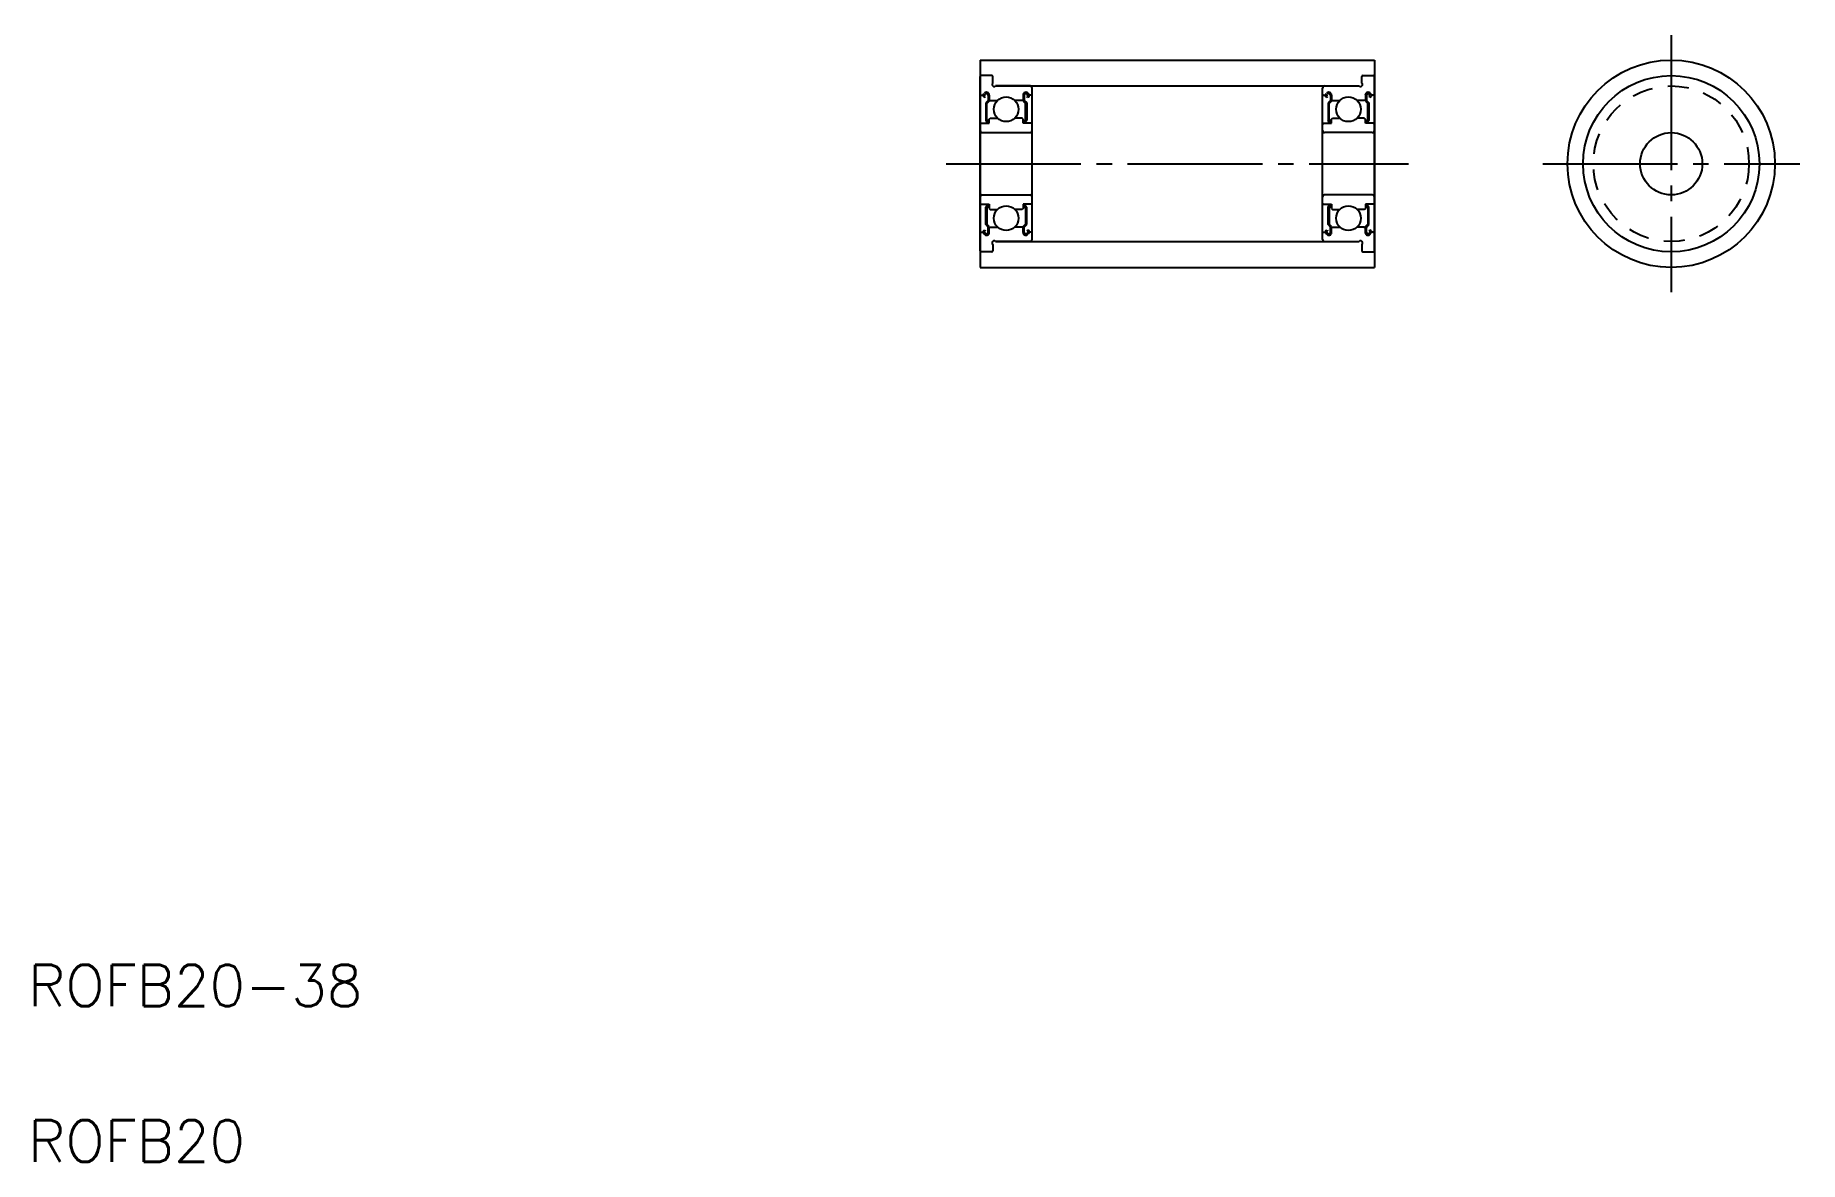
# Model space of a CAD drawing. Extents: x 23 to 193, y 16 to 125.
import ezdxf

# ---------------------------------------------------------------- set-up
doc = ezdxf.new("R2010")
doc.units = 0
doc.linetypes.add('CENTER', pattern=[17.5, 13, -1.5, 1.5, -1.5])
doc.linetypes.add('DASHED', pattern=[3.5, 2, -1.5])
doc.layers.get('0').update_dxf_attribs({"linetype": 'CONTINUOUS'})
doc.layers.add('CENTER', color=1, linetype='CENTER')
doc.styles.get("Standard").update_dxf_attribs({"font": 'txt', "bigfont": 'BIGFONT'})

msp = doc.modelspace()

# ---------------------------------------------------------------- linework, layer by layer
at = {"color": 7, "linetype": 'CONTINUOUS'}
for p, q in [((113.89, 122.51), (151.89, 122.51)), ((113.89, 122.51), (113.89, 102.51)), ((151.89, 122.51), (151.89, 102.51)), ((113.89, 104.11), (113.89, 120.91)), ((114.99, 121.01), (113.99, 121.01)), ((115.09, 120.29), (115.09, 120.91)), ((150.69, 120.29), (150.69, 120.91)), ((150.79, 121.01), (151.79, 121.01)), ((151.89, 104.11), (151.89, 120.91)), ((113.89, 119.21), (113.99, 119.11)), ((113.99, 119.11), (114.18, 119.11)), ((114.18, 119.11), (114.28, 119.27)), ((114.28, 119.05), (114.38, 119.21)), ((114.65, 119.14), (114.65, 118.61)), ((114.76, 119.14), (114.76, 118.56)), ((115.09, 120.01), (115.09, 120.01)), ((115.37, 120.01), (150.41, 120.01)), ((118.69, 120.01), (115.37, 120.01)), ((118.02, 119.14), (118.02, 118.56)), ((118.14, 119.14), (118.14, 118.61)), ((118.5, 119.05), (118.4, 119.21)), ((118.6, 119.11), (118.5, 119.27)), ((118.79, 119.11), (118.6, 119.11)), ((118.89, 119.21), (118.79, 119.11)), ((118.89, 105.21), (118.89, 119.81)), ((146.89, 105.21), (146.89, 119.81)), ((146.89, 119.21), (146.99, 119.11)), ((146.99, 119.11), (147.18, 119.11)), ((147.09, 120.01), (150.41, 120.01)), ((147.18, 119.11), (147.28, 119.27)), ((147.28, 119.05), (147.38, 119.21)), ((147.65, 119.14), (147.65, 118.61)), ((147.76, 119.14), (147.76, 118.56)), ((150.69, 120.01), (150.69, 120.01)), ((151.02, 119.14), (151.02, 118.56)), ((151.14, 119.14), (151.14, 118.61)), ((151.5, 119.05), (151.4, 119.21)), ((151.6, 119.11), (151.5, 119.27)), ((151.79, 119.11), (151.6, 119.11)), ((151.89, 119.21), (151.79, 119.11)), ((114.23, 118.95), (114.33, 118.89)), ((114.38, 118.99), (114.28, 119.05)), ((114.33, 118.89), (114.38, 118.99)), ((114.65, 118.61), (114.42, 118.37)), ((114.42, 118.37), (114.42, 116.69)), ((114.76, 118.56), (114.53, 118.33)), ((114.53, 116.69), (114.53, 118.33)), ((114.76, 118.71), (114.86, 118.61)), ((114.86, 118.61), (115.56, 118.61)), ((117.92, 118.61), (117.23, 118.61)), ((118.02, 118.71), (117.92, 118.61)), ((118.02, 118.56), (118.25, 118.33)), ((118.14, 118.61), (118.37, 118.37)), ((118.25, 116.69), (118.25, 118.33)), ((118.37, 118.37), (118.37, 116.69)), ((118.4, 118.99), (118.5, 119.05)), ((118.46, 118.89), (118.4, 118.99)), ((118.56, 118.95), (118.46, 118.89)), ((147.23, 118.95), (147.33, 118.89)), ((147.38, 118.99), (147.28, 119.05)), ((147.33, 118.89), (147.38, 118.99)), ((147.65, 118.61), (147.42, 118.37)), ((147.42, 118.37), (147.42, 116.69)), ((147.76, 118.56), (147.53, 118.33)), ((147.53, 116.69), (147.53, 118.33)), ((147.76, 118.71), (147.86, 118.61)), ((147.86, 118.61), (148.56, 118.61)), ((150.92, 118.61), (150.23, 118.61)), ((151.02, 118.71), (150.92, 118.61)), ((151.02, 118.56), (151.25, 118.33)), ((151.14, 118.61), (151.37, 118.37)), ((151.25, 116.69), (151.25, 118.33)), ((151.37, 118.37), (151.37, 116.69)), ((151.4, 118.99), (151.5, 119.05)), ((151.46, 118.89), (151.4, 118.99)), ((151.56, 118.95), (151.46, 118.89)), ((113.89, 116.31), (113.99, 116.41)), ((113.99, 116.41), (114.76, 116.41)), ((114.71, 116.69), (114.53, 116.69)), ((114.53, 116.58), (114.71, 116.58)), ((114.71, 116.58), (114.71, 116.69)), ((114.76, 116.81), (114.86, 116.91)), ((114.76, 116.41), (114.76, 116.81)), ((114.86, 116.91), (115.56, 116.91)), ((117.92, 116.91), (117.23, 116.91)), ((118.02, 116.81), (117.92, 116.91)), ((118.02, 116.41), (118.02, 116.81)), ((118.79, 116.41), (118.02, 116.41)), ((118.08, 116.58), (118.08, 116.69)), ((118.08, 116.69), (118.25, 116.69)), ((118.25, 116.58), (118.08, 116.58)), ((118.89, 116.31), (118.79, 116.41)), ((146.89, 116.31), (146.99, 116.41)), ((146.99, 116.41), (147.76, 116.41)), ((147.71, 116.69), (147.53, 116.69)), ((147.53, 116.58), (147.71, 116.58)), ((147.71, 116.58), (147.71, 116.69)), ((147.76, 116.81), (147.86, 116.91)), ((147.76, 116.41), (147.76, 116.81)), ((147.86, 116.91), (148.56, 116.91)), ((150.92, 116.91), (150.23, 116.91)), ((151.02, 116.81), (150.92, 116.91)), ((151.02, 116.41), (151.02, 116.81)), ((151.79, 116.41), (151.02, 116.41)), ((151.08, 116.58), (151.08, 116.69)), ((151.08, 116.69), (151.25, 116.69)), ((151.25, 116.58), (151.08, 116.58)), ((151.89, 116.31), (151.79, 116.41)), ((114.09, 115.51), (118.69, 115.51)), ((151.69, 115.51), (147.09, 115.51)), ((114.09, 109.51), (118.69, 109.51)), ((115.24, 109.51), (115.24, 109.51)), ((116.39, 109.51), (116.39, 109.51)), ((151.69, 109.51), (147.09, 109.51)), ((149.39, 109.51), (149.39, 109.51)), ((150.54, 109.51), (150.54, 109.51)), ((113.89, 108.71), (113.99, 108.61)), ((113.99, 108.61), (114.76, 108.61)), ((114.42, 106.64), (114.42, 108.32)), ((114.53, 108.44), (114.71, 108.44)), ((114.53, 108.32), (114.53, 106.69)), ((114.71, 108.32), (114.53, 108.32)), ((114.71, 108.44), (114.71, 108.32)), ((114.76, 108.61), (114.76, 108.21)), ((114.76, 108.21), (114.86, 108.11)), ((114.86, 108.11), (115.56, 108.11)), ((117.92, 108.11), (117.23, 108.11)), ((118.02, 108.21), (117.92, 108.11)), ((118.02, 108.61), (118.02, 108.21)), ((118.79, 108.61), (118.02, 108.61)), ((118.25, 108.44), (118.08, 108.44)), ((118.08, 108.44), (118.08, 108.32)), ((118.08, 108.32), (118.25, 108.32)), ((118.25, 108.32), (118.25, 106.69)), ((118.37, 106.64), (118.37, 108.32)), ((118.89, 108.71), (118.79, 108.61)), ((146.89, 108.71), (146.99, 108.61)), ((146.99, 108.61), (147.76, 108.61)), ((147.42, 106.64), (147.42, 108.32)), ((147.53, 108.44), (147.71, 108.44)), ((147.71, 108.32), (147.53, 108.32)), ((147.53, 108.32), (147.53, 106.69)), ((147.71, 108.44), (147.71, 108.32)), ((147.76, 108.61), (147.76, 108.21)), ((147.76, 108.21), (147.86, 108.11)), ((147.86, 108.11), (148.56, 108.11)), ((150.92, 108.11), (150.23, 108.11)), ((151.02, 108.21), (150.92, 108.11)), ((151.02, 108.61), (151.02, 108.21)), ((151.79, 108.61), (151.02, 108.61)), ((151.25, 108.44), (151.08, 108.44)), ((151.08, 108.44), (151.08, 108.32)), ((151.08, 108.32), (151.25, 108.32)), ((151.25, 108.32), (151.25, 106.69)), ((151.37, 106.64), (151.37, 108.32)), ((151.89, 108.71), (151.79, 108.61)), ((113.89, 105.81), (113.99, 105.91)), ((113.99, 105.91), (114.18, 105.91)), ((114.18, 105.91), (114.28, 105.74)), ((114.23, 106.07), (114.33, 106.12)), ((114.38, 106.02), (114.28, 105.97)), ((114.28, 105.97), (114.38, 105.8)), ((114.33, 106.12), (114.38, 106.02)), ((114.65, 106.41), (114.42, 106.64)), ((114.76, 106.46), (114.53, 106.69)), ((114.65, 105.88), (114.65, 106.41)), ((114.76, 105.88), (114.76, 106.46)), ((114.76, 106.31), (114.86, 106.41)), ((114.86, 106.41), (115.56, 106.41)), ((117.92, 106.41), (117.23, 106.41)), ((118.02, 106.31), (117.92, 106.41)), ((118.02, 106.46), (118.25, 106.69)), ((118.02, 105.88), (118.02, 106.46)), ((118.14, 106.41), (118.37, 106.64)), ((118.14, 105.88), (118.14, 106.41)), ((118.46, 106.12), (118.4, 106.02)), ((118.4, 106.02), (118.5, 105.97)), ((118.5, 105.97), (118.4, 105.8)), ((118.56, 106.07), (118.46, 106.12)), ((118.6, 105.91), (118.5, 105.74)), ((118.79, 105.91), (118.6, 105.91)), ((118.89, 105.81), (118.79, 105.91)), ((146.89, 105.81), (146.99, 105.91)), ((146.99, 105.91), (147.18, 105.91)), ((147.18, 105.91), (147.28, 105.74)), ((147.23, 106.07), (147.33, 106.12)), ((147.38, 106.02), (147.28, 105.97)), ((147.28, 105.97), (147.38, 105.8)), ((147.33, 106.12), (147.38, 106.02)), ((147.65, 106.41), (147.42, 106.64)), ((147.76, 106.46), (147.53, 106.69)), ((147.65, 105.88), (147.65, 106.41)), ((147.76, 105.88), (147.76, 106.46)), ((147.76, 106.31), (147.86, 106.41)), ((147.86, 106.41), (148.56, 106.41)), ((150.92, 106.41), (150.23, 106.41)), ((151.02, 106.31), (150.92, 106.41)), ((151.02, 106.46), (151.25, 106.69)), ((151.02, 105.88), (151.02, 106.46)), ((151.14, 106.41), (151.37, 106.64)), ((151.14, 105.88), (151.14, 106.41)), ((151.46, 106.12), (151.4, 106.02)), ((151.4, 106.02), (151.5, 105.97)), ((151.5, 105.97), (151.4, 105.8)), ((151.56, 106.07), (151.46, 106.12)), ((151.6, 105.91), (151.5, 105.74)), ((151.79, 105.91), (151.6, 105.91)), ((151.89, 105.81), (151.79, 105.91)), ((114.99, 104.01), (113.99, 104.01)), ((115.09, 105.01), (115.09, 105.01)), ((115.09, 104.72), (115.09, 104.11)), ((115.37, 105.01), (150.41, 105.01)), ((118.69, 105.01), (115.37, 105.01)), ((147.09, 105.01), (150.41, 105.01)), ((150.69, 105.01), (150.69, 105.01)), ((150.69, 104.72), (150.69, 104.11)), ((150.79, 104.01), (151.79, 104.01)), ((113.89, 102.51), (151.89, 102.51))]:
    msp.add_line(p, q, dxfattribs=at)
for centre, radius in [((180.51, 112.51), 10), ((180.51, 112.51), 8.5), ((116.39, 117.76), 1.19), ((149.39, 117.76), 1.19), ((180.51, 112.51), 3), ((116.39, 107.26), 1.19), ((149.39, 107.26), 1.19)]:
    msp.add_circle(centre, radius, dxfattribs=at)
at = {"color": 3, "linetype": 'DASHED'}
msp.add_circle((180.51, 112.51), 7.5, dxfattribs=at)
at = {"color": 7, "linetype": 'CONTINUOUS'}
for centre, radius, start, end in [((113.99, 120.91), 0.1, 90, 180), ((114.99, 120.91), 0.1, 0, 90), ((150.79, 120.91), 0.1, 90, 180), ((151.79, 120.91), 0.1, 0, 90), ((114.28, 119.05), 0.116, 149.3798, 239.9987), ((114.5, 119.14), 0.261, 0, 149.3798), ((114.5, 119.14), 0.145, 0, 149.3798), ((115.23, 120.15), 0.2, 134.9995, 315.0005), ((118.28, 119.14), 0.261, 30.6202, 180), ((118.28, 119.14), 0.145, 30.6202, 180), ((118.5, 119.05), 0.116, 300.0013, 30.6202), ((118.69, 119.81), 0.2, 0, 90), ((147.09, 119.81), 0.2, 90, 180), ((147.28, 119.05), 0.116, 149.3798, 239.9987), ((147.5, 119.14), 0.261, 0, 149.3798), ((147.5, 119.14), 0.145, 0, 149.3798), ((150.55, 120.15), 0.2, 224.9995, 45.0005), ((151.28, 119.14), 0.261, 30.6202, 180), ((151.28, 119.14), 0.145, 30.6202, 180), ((151.5, 119.05), 0.116, 300.0013, 30.6202), ((114.09, 115.71), 0.2, 180, 270), ((114.53, 116.69), 0.116, 180, 270), ((118.25, 116.69), 0.116, 270, 0), ((118.69, 115.71), 0.2, 270, 0), ((147.09, 115.71), 0.2, 180, 270), ((147.53, 116.69), 0.116, 180, 270), ((151.25, 116.69), 0.116, 270, 0), ((151.69, 115.71), 0.2, 270, 0), ((114.09, 109.31), 0.2, 90, 180), ((118.69, 109.31), 0.2, 0, 90), ((147.09, 109.31), 0.2, 90, 180), ((151.69, 109.31), 0.2, 0, 90), ((114.53, 108.32), 0.116, 90, 180), ((118.25, 108.32), 0.116, 0, 90), ((147.53, 108.32), 0.116, 90, 180), ((151.25, 108.32), 0.116, 0, 90), ((114.28, 105.97), 0.116, 120.0013, 210.6202), ((114.5, 105.88), 0.261, 210.6202, 0), ((114.5, 105.88), 0.145, 210.6202, 0), ((118.28, 105.88), 0.261, 180, 329.3798), ((118.28, 105.88), 0.145, 180, 329.3798), ((118.5, 105.97), 0.116, 329.3798, 59.9987), ((147.28, 105.97), 0.116, 120.0013, 210.6202), ((147.5, 105.88), 0.261, 210.6202, 0), ((147.5, 105.88), 0.145, 210.6202, 0), ((151.28, 105.88), 0.261, 180, 329.3798), ((151.28, 105.88), 0.145, 180, 329.3798), ((151.5, 105.97), 0.116, 329.3798, 59.9987), ((113.99, 104.11), 0.1, 180, 270), ((114.99, 104.11), 0.1, 270, 0), ((115.23, 104.87), 0.2, 44.9995, 225.0005), ((118.69, 105.21), 0.2, 270, 0), ((147.09, 105.21), 0.2, 180, 270), ((150.55, 104.87), 0.2, 314.9995, 135.0005), ((150.79, 104.11), 0.1, 180, 270), ((151.79, 104.11), 0.1, 270, 0)]:
    msp.add_arc(centre, radius, start, end, dxfattribs=at)
at = {"layer": 'CENTER', "color": 1, "linetype": 'CENTER'}
for p, q in [((180.51, 124.9), (180.51, 100.12)), ((110.6, 112.51), (155.18, 112.51)), ((168.12, 112.51), (192.9, 112.51))]:
    msp.add_line(p, q, dxfattribs=at)

# ---------------------------------------------------------------- texts
at = {"color": 7, "linetype": 'CONTINUOUS'}
for s, p in [('ROFB20-38', (22.09, 31.27)), ('ROFB20', (22.09, 16.27))]:
    msp.add_text(s, height=4, dxfattribs=at).set_placement(p)

doc.saveas('drawing.dxf')
